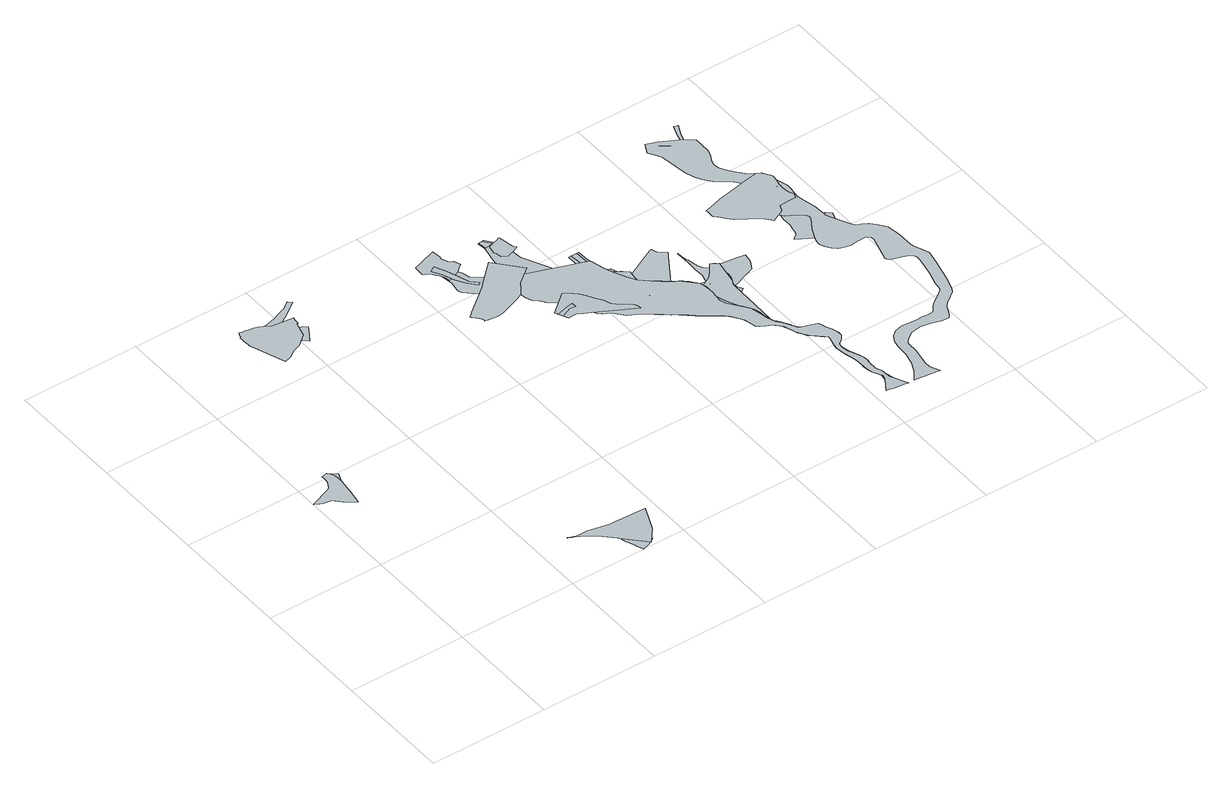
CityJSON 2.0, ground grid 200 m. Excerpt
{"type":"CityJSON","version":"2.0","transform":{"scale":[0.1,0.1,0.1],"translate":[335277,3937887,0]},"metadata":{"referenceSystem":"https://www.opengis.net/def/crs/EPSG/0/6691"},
"CityObjects":{
"object1":{"type":"GenericCityObject","attributes":{"prefecture":"14","disasterType":"2","areaType":"1","zoneNumber":"84978-1","zoneName":"牧馬沢-6","status":"0"},"geometry":[{"type":"MultiSurface","lod":"1","boundaries":[[[0,1,2,3,4,5,6,7,8,9,10,11,12,13,14,15,16,17,18,19,20,21]]]}]},
"object2":{"type":"GenericCityObject","attributes":{"prefecture":"14","disasterType":"2","areaType":"1","zoneNumber":"84978-2","zoneName":"牧馬沢-7","status":"0"},"geometry":[{"type":"MultiSurface","lod":"1","boundaries":[[[22,23,24,25,26,27,28,29,30,31,32,33,34,35,36,37,38,39,40,41,42,43,44,45]]]}]},
"object3":{"type":"GenericCityObject","attributes":{"prefecture":"14","disasterType":"2","areaType":"2","zoneNumber":"84978-1","zoneName":"牧馬沢-6","status":"0"},"geometry":[{"type":"MultiSurface","lod":"1","boundaries":[[[46,47,48,49,50]]]}]},
"object4":{"type":"GenericCityObject","attributes":{"prefecture":"14","disasterType":"2","areaType":"2","zoneNumber":"84978-2","zoneName":"牧馬沢-7","status":"0"},"geometry":[{"type":"MultiSurface","lod":"1","boundaries":[[[51,52,53,54,55]]]}]},
"object5":{"type":"GenericCityObject","attributes":{"prefecture":"14","disasterType":"1","areaType":"1","zoneNumber":"151-H25-66019","zoneName":"牧野19","status":"0"},"geometry":[{"type":"MultiSurface","lod":"1","boundaries":[[[56,57,58,59,60,61,62,63,64,65,66,67,68,69,70,71,72,73,74,75,76]]]}]},
"object6":{"type":"GenericCityObject","attributes":{"prefecture":"14","disasterType":"1","areaType":"1","zoneNumber":"151-H25-66019","zoneName":"牧野19","status":"0"},"geometry":[{"type":"MultiSurface","lod":"1","boundaries":[[[77,78,79,80,81,82,83,84,85,86,87,88,89,90]]]}]},
"object7":{"type":"GenericCityObject","attributes":{"prefecture":"14","disasterType":"1","areaType":"1","zoneNumber":"151-H25-66016","zoneName":"牧野16","status":"0"},"geometry":[{"type":"MultiSurface","lod":"1","boundaries":[[[91,92,93,94,95,96,97,98,99,100,101,102,103,104,105,106,107,108,109,110,111,112,113,114,115,116,117,118,119,120,121]]]}]},
"object8":{"type":"GenericCityObject","attributes":{"prefecture":"14","disasterType":"1","areaType":"1","zoneNumber":"151-H25-66016","zoneName":"牧野16","status":"0"},"geometry":[{"type":"MultiSurface","lod":"1","boundaries":[[[122,123,124,125,126,127,128,129,130,131,132,133,134,135]]]}]},
"object9":{"type":"GenericCityObject","attributes":{"prefecture":"14","disasterType":"1","areaType":"1","zoneNumber":"151-H25-66016","zoneName":"牧野16","status":"0"},"geometry":[{"type":"MultiSurface","lod":"1","boundaries":[[[136,137,138,139,140,141,142,143,144,145,146,147,148,149,150]]]}]},
"object10":{"type":"GenericCityObject","attributes":{"prefecture":"14","disasterType":"2","areaType":"2","zoneNumber":"84980-1","zoneName":"仏滅沢-2","status":"0"},"geometry":[{"type":"MultiSurface","lod":"1","boundaries":[[[151,152,153,154,155,156,157,158,159,160,161]]]}]},
"object11":{"type":"GenericCityObject","attributes":{"prefecture":"14","disasterType":"1","areaType":"1","zoneNumber":"151-H25-66017","zoneName":"牧野17","status":"0"},"geometry":[{"type":"MultiSurface","lod":"1","boundaries":[[[162,163,164,165,166,167,168,169,170,171,172,173,174,175,176,177,178,179,180,181,182,183,184,185,186,187,188]]]}]},
"object12":{"type":"GenericCityObject","attributes":{"prefecture":"14","disasterType":"1","areaType":"1","zoneNumber":"151-H25-66017","zoneName":"牧野17","status":"0"},"geometry":[{"type":"MultiSurface","lod":"1","boundaries":[[[189,190,191,192,193,194,195,196,197,198,199,200,201,202,203,204,205,206,207,208,209,210,211,212]]]}]},
"object13":{"type":"GenericCityObject","attributes":{"prefecture":"14","disasterType":"2","areaType":"2","zoneNumber":84979,"zoneName":"仏滅沢-1","status":"0"},"geometry":[{"type":"MultiSurface","lod":"1","boundaries":[[[213,214,215,216,217,218,219]]]}]},
"object14":{"type":"GenericCityObject","attributes":{"prefecture":"14","disasterType":"2","areaType":"1","zoneNumber":84979,"zoneName":"仏滅沢-1","status":"0"},"geometry":[{"type":"MultiSurface","lod":"1","boundaries":[[[220,221,222,223,224,225,226,227,228,229,230,231,232,233,234,235,236,237,238,239,240]]]}]},
"object15":{"type":"GenericCityObject","attributes":{"prefecture":"14","disasterType":"2","areaType":"2","zoneNumber":84057,"zoneName":"仏滅沢","status":"0"},"geometry":[{"type":"MultiSurface","lod":"1","boundaries":[[[241,242,243,244,245]]]}]},
"object16":{"type":"GenericCityObject","attributes":{"prefecture":"14","disasterType":"1","areaType":"1","zoneNumber":"151-H25-66017","zoneName":"牧野17","status":"0"},"geometry":[{"type":"MultiSurface","lod":"1","boundaries":[[[246,247,248,249,250,251,252,253,254,255,256,257,258,259,260,261,262,263,264,265,266,267,268,269]]]}]},
"object17":{"type":"GenericCityObject","attributes":{"prefecture":"14","disasterType":"2","areaType":"1","zoneNumber":"84980-1","zoneName":"仏滅沢-2","status":"0"},"geometry":[{"type":"MultiSurface","lod":"1","boundaries":[[[270,271,272,273,274,275,276,277,278,279,280,281,282,283,284,285,286,287,288,289,290,291,292,293,294,295,296,297,298,299,300,301,302,303,304,305,306,307,308,309,310,311,312,313,314,315,316,317,318,319,320,321,322,323,324,325,326,327,328,329,330,331,332,333,334,335,336,337,338,339,340,341,342,343,344,345,346,347,348,349,350,351,352,353,354,355,356,357,358,359,360,361,362,363,364,365,366,367,368,369,370,371,372,373,374,375,376,377,378,379,380,381,382,383,384,385,386,387,388,389,390,391,392,393,394,395,396,397]]]}]},
"object18":{"type":"GenericCityObject","attributes":{"prefecture":"14","disasterType":"2","areaType":"1","zoneNumber":"84980-2","zoneName":"仏滅沢-3","status":"0"},"geometry":[{"type":"MultiSurface","lod":"1","boundaries":[[[398,399,400,401,402,403,404,405,406,407,408,409,410,411,412,413,414,415,416,417,418,419,420,421,422,423]]]}]},
"object19":{"type":"GenericCityObject","attributes":{"prefecture":"14","disasterType":"1","areaType":"1","zoneNumber":"151-H25-66017","zoneName":"牧野17","status":"0"},"geometry":[{"type":"MultiSurface","lod":"1","boundaries":[[[424,425,426,427,428,429,430,431,432,433,434,435,436,437,438,439,440,441,442]]]}]},
"object20":{"type":"GenericCityObject","attributes":{"prefecture":"14","disasterType":"2","areaType":"1","zoneNumber":84057,"zoneName":"仏滅沢","status":"0"},"geometry":[{"type":"MultiSurface","lod":"1","boundaries":[[[443,444,445,446,447,448,449,450,451,452,453,454,455,456,457,458,459,460,461,462,463,464,465,466,467,468,469,470,471,472,473,474,475,476,477,478,479,480,481,482,483,484,485,486,487,488,489,490,491,492,493,494,495,496,497,498,499,500,501,502,503,504,505,506,507,508,509,510,511,512,513,514,515,516,517,518,519,520,521,522,523,524,525,526,527,528,529,530,531,532,533,534,535,536,537,538,539,540,541,542,543,544,545,546,547]]]}]},
"object21":{"type":"GenericCityObject","attributes":{"prefecture":"14","disasterType":"1","areaType":"1","zoneNumber":"151-H25-66017","zoneName":"牧野17","status":"0"},"geometry":[{"type":"MultiSurface","lod":"1","boundaries":[[[548,549,550,551,552,553,554,555,556,557,558,559,560,561,562,563]]]}]},
"object22":{"type":"GenericCityObject","attributes":{"prefecture":"14","disasterType":"2","areaType":"2","zoneNumber":84318,"zoneName":"仲沢","status":"0"},"geometry":[{"type":"MultiSurface","lod":"1","boundaries":[[[564,565,566,567,568,569,570,571,572,573,574,575,576,577,578,579,580]]]}]},
"object23":{"type":"GenericCityObject","attributes":{"prefecture":"14","disasterType":"2","areaType":"2","zoneNumber":"84980-2","zoneName":"仏滅沢-3","status":"0"},"geometry":[{"type":"MultiSurface","lod":"1","boundaries":[[[581,582,583,584,585]]]}]},
"object24":{"type":"GenericCityObject","attributes":{"prefecture":"14","disasterType":"1","areaType":"1","zoneNumber":"151-H25-66017","zoneName":"牧野17","status":"0"},"geometry":[{"type":"MultiSurface","lod":"1","boundaries":[[[586,587,588,589,590,591,592,593,594,595,596,597,598,599,600,601,602,603,604,605,606]]]}]},
"object25":{"type":"GenericCityObject","attributes":{"prefecture":"14","disasterType":"2","areaType":"1","zoneNumber":84318,"zoneName":"仲沢","status":"0"},"geometry":[{"type":"MultiSurface","lod":"1","boundaries":[[[607,608,609,610,611,612,613,614,615,616,617,618,619,620,621,622,623,624,625,626,627,628,629,630,631,632,633,634,635,636,637,638,639,640,641,642,643,644,645,646,647,648,649,650,651,652,653,654,655,656,657,658,659,660,661,662,663,664,665,666,667,668,669,670,671,672,673,674,675,676,677,678,679,680,681,682,683,684,685,686,687,688,689,690,691,692,693,694,695,696,697,698,699,700,701,702,703,704,705,706,707,708,709,710,711,712,713,714,715,716,717,718,719,720]]]}]},
"object26":{"type":"GenericCityObject","attributes":{"prefecture":"14","disasterType":"2","areaType":"1","zoneNumber":84981,"zoneName":"仏滅沢-4","status":"0"},"geometry":[{"type":"MultiSurface","lod":"1","boundaries":[[[721,722,723,724,725,726,727,728,729,730,731,732,733,734,735,736,737,738,739,740,741,742,743,744,745,746,747]]]}]},
"object27":{"type":"GenericCityObject","attributes":{"prefecture":"14","disasterType":"1","areaType":"1","zoneNumber":"151-H25-66017","zoneName":"牧野17","status":"0"},"geometry":[{"type":"MultiSurface","lod":"1","boundaries":[[[748,749,750,751,752,753,754,755,756,757,758,759,760,761,762]]]}]},
"object28":{"type":"GenericCityObject","attributes":{"prefecture":"14","disasterType":"1","areaType":"1","zoneNumber":"151-H25-66017","zoneName":"牧野17","status":"0"},"geometry":[{"type":"MultiSurface","lod":"1","boundaries":[[[763,764,765,766,767,768,769,770,771,772,773,774,775,776,777,778,779,780,781,782,783,784,785,786,787,788,789,790,791,792,793,794,795,796]]]}]},
"object29":{"type":"GenericCityObject","attributes":{"prefecture":"14","disasterType":"1","areaType":"1","zoneNumber":"151-H25-66017","zoneName":"牧野17","status":"0"},"geometry":[{"type":"MultiSurface","lod":"1","boundaries":[[[797,798,799,800,801,802,803,804,805,806,807,808,809,810,811,812,813,814,815,816,817,818,819,820,821,822,823,824]]]}]},
"object30":{"type":"GenericCityObject","attributes":{"prefecture":"14","disasterType":"2","areaType":"2","zoneNumber":84981,"zoneName":"仏滅沢-4","status":"0"},"geometry":[{"type":"MultiSurface","lod":"1","boundaries":[[[825,826,827,828,829]]]}]},
"object31":{"type":"GenericCityObject","attributes":{"prefecture":"14","disasterType":"1","areaType":"1","zoneNumber":"151-H25-66018","zoneName":"牧野18","status":"0"},"geometry":[{"type":"MultiSurface","lod":"1","boundaries":[[[830,831,832,833,834,835,836,837,838,839,840,841,842,843,844,845,846,847,848,849,850,851,852,853,854,855,856,857,858,859,860,861,862,863,864,865,866]]]}]},
"object32":{"type":"GenericCityObject","attributes":{"prefecture":"14","disasterType":"2","areaType":"1","zoneNumber":84982,"zoneName":"上棚坂沢-1","status":"0"},"geometry":[{"type":"MultiSurface","lod":"1","boundaries":[[[867,868,869,870,871,872,873,874,875,876,877,878,879,880,881,882,883,884,885,886,887,888,889,890,891,892,893,894,895,896,897,898,899,900,901,902,903,904,905,906,907,908,909,910,911,912,913,914,915,916,917,918,919,920,921,922,923,924,925,926,927,928,929,930,931,932,933,934,935,936,937,938,939,940,941,942,943,944,945,946,947,948,949,950,951,952,953,954,955,956,957,958,959,960,961,962,963,964,965,966,967,968,969,970,971,972,973,974,975,976,977,978,979,980,981,982,983,984,985,986,987,988,989,990,991,992,993,994,995,996,997,998,999,1000,1001,1002,1003,1004,1005]]]}]},
"object33":{"type":"GenericCityObject","attributes":{"prefecture":"14","disasterType":"2","areaType":"2","zoneNumber":84982,"zoneName":"上棚坂沢-1","status":"0"},"geometry":[{"type":"MultiSurface","lod":"1","boundaries":[[[1006,1007,1008,1009,1010,1011,1012]]]}]},
"object34":{"type":"GenericCityObject","attributes":{"prefecture":"14","disasterType":"1","areaType":"1","zoneNumber":"151-H25-66018","zoneName":"牧野18","status":"0"},"geometry":[{"type":"MultiSurface","lod":"1","boundaries":[[[1013,1014,1015,1016,1017,1018,1019,1020,1021,1022,1023,1024,1025,1026,1027,1028,1029,1030,1031,1032,1033,1034,1035,1036,1037,1038,1039,1040,1041,1042,1043,1044,1045,1046,1047,1048,1049,1050,1051,1052,1053]]]}]},
"object35":{"type":"GenericCityObject","attributes":{"prefecture":"14","disasterType":"2","areaType":"2","zoneNumber":84058,"zoneName":"上棚坂沢","status":"0"},"geometry":[{"type":"MultiSurface","lod":"1","boundaries":[[[1054,1055,1056,1057,1058,1059,1060,1061,1062,1063,1064,1065,1066,1067,1068,1069,1070,1071,1072,1073,1074]]]}]}
},
"vertices":[
[608,3576,0],[642,3804,0],[644,3867,0],[643,3930,0],[628,4002,0],[605,4053,0],[572,4086,0],[474,4059,0],[480,4019,0],[470,3941,0],[441,3876,0],[408,3811,0],[370,3783,0],[10,3643,0],[83,3607,0],[143,3585,0],[214,3571,0],[281,3553,0],[311,3527,0],[390,3440,0],[488,3372,0],[566,3311,0],
[550,3334,0],[568,3313,0],[604,3542,0],[639,3770,0],[644,3816,0],[653,3852,0],[698,3966,0],[703,3975,0],[608,4051,0],[597,4047,0],[494,4008,0],[486,3959,0],[469,3907,0],[450,3866,0],[426,3824,0],[378,3789,0],[10,3646,0],[87,3606,0],[161,3580,0],[223,3572,0],[284,3558,0],[315,3534,0],[393,3436,0],[530,3353,0],
[510,4069,0],[512,4028,0],[577,4046,0],[549,4079,0],[532,4075,0],
[624,4038,0],[607,4039,0],[664,3993,0],[672,4000,0],[652,4016,0],
[2607,838,0],[2544,866,0],[2543,860,0],[2544,858,0],[2600,829,0],[2633,812,0],[2704,776,0],[2762,750,0],[2928,635,0],[3127,423,0],[3149,399,0],[3469,58,0],[3658,292,0],[3840,714,0],[3385,731,0],[3340,733,0],[3231,737,0],[2867,815,0],[2741,813,0],[2661,814,0],[2636,825,0],
[3529,112,0],[3472,196,0],[3439,245,0],[3392,314,0],[3378,335,0],[3336,397,0],[3280,380,0],[3153,361,0],[3178,294,0],[3188,267,0],[3232,150,0],[3242,122,0],[3288,0,0],[3406,45,0],
[2229,7142,0],[1899,7181,0],[1878,7187,0],[1794,7234,0],[1776,7244,0],[1712,7280,0],[1635,7304,0],[1573,7307,0],[1491,7325,0],[1461,7331,0],[1393,7346,0],[1375,7299,0],[1371,7285,0],[1370,7280,0],[1370,7279,0],[1371,7261,0],[1368,7255,0],[1343,7254,0],[1347,7191,0],[1349,7154,0],[1358,7006,0],[1395,6905,0],[1408,6870,0],[1567,6439,0],[1671,6468,0],[1798,6550,0],[1936,6610,0],[2119,6760,0],[2191,7011,0],[2212,6999,0],[2222,7099,0],
[2201,6725,0],[2233,6776,0],[2249,6802,0],[2286,6861,0],[2208,6914,0],[2059,6990,0],[2023,6921,0],[2013,6902,0],[1998,6872,0],[1986,6850,0],[1952,6783,0],[2039,6667,0],[2119,6593,0],[2187,6702,0],
[1847,7023,0],[2116,7212,0],[2139,7228,0],[2426,7430,0],[2366,7481,0],[2234,7386,0],[2056,7322,0],[2028,7312,0],[1910,7269,0],[1782,7242,0],[1729,7230,0],[1684,7220,0],[1724,7101,0],[1765,6965,0],[1825,7007,0],
[4761,6282,0],[4703,6461,0],[4629,6647,0],[4546,6837,0],[4493,6808,0],[4453,6786,0],[4551,6618,0],[4616,6429,0],[4725,6250,0],[4830,6130,0],[4874,6167,0],
[4344,6786,0],[4393,6747,0],[4429,6712,0],[4467,6663,0],[4499,6620,0],[4530,6563,0],[4544,6521,0],[4548,6484,0],[4548,6465,0],[4621,6493,0],[4651,6504,0],[4758,6544,0],[4813,6592,0],[4840,6616,0],[4889,6657,0],[4843,6766,0],[4787,6801,0],[4740,6921,0],[4742,6971,0],[4725,7112,0],[4677,7097,0],[4630,7081,0],[4557,7058,0],[4484,7034,0],[4451,7022,0],[4317,6977,0],[4313,6809,0],
[5110,5550,0],[5197,5597,0],[5245,5668,0],[5278,5715,0],[5343,5811,0],[5614,6021,0],[5575,6062,0],[5450,6210,0],[5311,6368,0],[5243,6446,0],[4917,6134,0],[4841,6060,0],[4389,5699,0],[4354,5670,0],[4311,5637,0],[4326,5616,0],[4367,5562,0],[4418,5496,0],[4433,5462,0],[4424,5436,0],[4483,5428,0],[4524,5423,0],[4656,5406,0],[4764,5430,0],
[5411,4848,0],[5582,4924,0],[5682,4912,0],[5680,4997,0],[5581,4975,0],[5379,4922,0],[5392,4892,0],
[6420,4376,0],[6414,4402,0],[6408,4419,0],[6389,4443,0],[6363,4468,0],[6292,4522,0],[6240,4559,0],[6130,4658,0],[6079,4792,0],[6009,4906,0],[5941,5019,0],[5883,5107,0],[5822,5172,0],[5773,5208,0],[5698,5256,0],[5356,4976,0],[5447,4763,0],[5586,4773,0],[5687,4719,0],[5788,4664,0],[6421,4322,0],
[5376,6870,0],[5397,6732,0],[5543,6751,0],[5444,6879,0],[5405,6874,0],
[5615,6770,0],[5589,6761,0],[5549,6747,0],[5521,6736,0],[5455,6713,0],[5451,6675,0],[5452,6675,0],[5434,6574,0],[5439,6557,0],[5462,6495,0],[5471,6443,0],[5559,6391,0],[5645,6423,0],[5653,6426,0],[5688,6440,0],[5727,6457,0],[5743,6463,0],[5775,6478,0],[5741,6514,0],[5727,6585,0],[5706,6693,0],[5685,6789,0],[5685,6793,0],[5683,6795,0],
[8322,709,0],[8387,701,0],[8447,693,0],[8511,684,0],[8573,676,0],[8438,952,0],[8433,981,0],[8429,1023,0],[8427,1079,0],[8422,1126,0],[8406,1173,0],[8379,1225,0],[8382,1391,0],[8391,1447,0],[8390,1515,0],[8356,1607,0],[8278,1790,0],[8265,1892,0],[8272,1961,0],[8351,2020,0],[8415,2108,0],[8419,2153,0],[8409,2209,0],[8381,2301,0],[8340,2382,0],[8323,2454,0],[8297,2507,0],[8227,2544,0],[8018,2611,0],[7985,2658,0],[7938,2750,0],[7881,2847,0],[7823,2922,0],[7765,3065,0],[7748,3174,0],[7710,3360,0],[7481,3680,0],[7459,3731,0],[7447,3771,0],[7464,3877,0],[7473,3994,0],[7463,4118,0],[7451,4191,0],[7433,4247,0],[7270,4434,0],[7250,4450,0],[7127,4524,0],[6896,4714,0],[6748,4850,0],[6663,5003,0],[6560,5226,0],[6512,5339,0],[6479,5477,0],[6451,5599,0],[5336,5993,0],[5178,6081,0],[5154,6126,0],[5129,6142,0],[5086,6158,0],[4992,6217,0],[4957,6240,0],[4831,6342,0],[4789,6489,0],[4678,6665,0],[4570,6850,0],[4415,6766,0],[4509,6602,0],[4540,6401,0],[4513,6231,0],[4516,6188,0],[4537,6138,0],[4658,6029,0],[4729,5962,0],[4812,5910,0],[4950,5840,0],[5073,5761,0],[5142,5683,0],[5193,5597,0],[5216,5486,0],[5254,5387,0],[5332,5318,0],[5360,5284,0],[5390,5239,0],[5441,5196,0],[5498,5153,0],[5586,5099,0],[5594,5060,0],[5611,4895,0],[5641,4861,0],[5746,4777,0],[5847,4603,0],[5898,4552,0],[5950,4516,0],[6019,4480,0],[6162,4314,0],[6350,4217,0],[6524,4086,0],[6689,3935,0],[6818,3850,0],[6968,3711,0],[7142,3593,0],[7314,3447,0],[7367,3390,0],[7483,3216,0],[7525,3011,0],[7565,2968,0],[7650,2924,0],[7739,2887,0],[7857,2751,0],[7926,2560,0],[7980,2462,0],[8042,2369,0],[8194,2230,0],[8242,2183,0],[8243,2142,0],[8201,1987,0],[8191,1900,0],[8204,1765,0],[8256,1567,0],[8266,1419,0],[8276,1279,0],[8296,1184,0],[8332,1094,0],[8372,1025,0],[8364,985,0],[8343,931,0],[8213,736,0],[8257,727,0],
[6108,4425,0],[6154,4360,0],[6204,4293,0],[6352,4210,0],[6417,4161,0],[6496,4102,0],[6622,4007,0],[6641,4144,0],[6674,4373,0],[6708,4601,0],[6741,4830,0],[6769,5024,0],[6776,5057,0],[6593,5201,0],[6561,5188,0],[6449,5060,0],[6397,5001,0],[6382,4969,0],[6366,4907,0],[6356,4882,0],[6324,4829,0],[6298,4804,0],[5884,4635,0],[5939,4575,0],[6012,4508,0],[6062,4471,0],
[6576,4265,0],[6612,4311,0],[6647,4376,0],[6655,4391,0],[6694,4464,0],[6572,4514,0],[6483,4567,0],[6340,4631,0],[6263,4683,0],[6224,4619,0],[6211,4598,0],[6192,4566,0],[6179,4545,0],[6140,4481,0],[6189,4331,0],[6328,4257,0],[6409,4235,0],[6476,4136,0],[6558,4242,0],
[8549,689,0],[8445,907,0],[8428,1010,0],[8421,1122,0],[8386,1213,0],[8372,1268,0],[8378,1377,0],[8388,1486,0],[8363,1595,0],[8283,1777,0],[8265,1886,0],[8267,1948,0],[8340,2042,0],[8405,2097,0],[8387,2224,0],[8346,2369,0],[8313,2421,0],[8277,2462,0],[8210,2510,0],[8088,2556,0],[8022,2607,0],[7930,2775,0],[7881,2856,0],[7810,2952,0],[7769,3130,0],[7762,3205,0],[7727,3335,0],[7626,3488,0],[7475,3685,0],[7438,3770,0],[7430,3867,0],[7451,3960,0],[7468,4080,0],[7452,4193,0],[7412,4274,0],[7318,4398,0],[7260,4445,0],[7132,4524,0],[7028,4624,0],[6933,4692,0],[6413,4825,0],[6372,4872,0],[6320,4944,0],[5683,6262,0],[5671,6353,0],[5670,6505,0],[5600,6697,0],[5568,6754,0],[5480,6884,0],[5362,6869,0],[5386,6731,0],[5370,6668,0],[5328,6460,0],[5324,6391,0],[5333,6291,0],[5327,6200,0],[5308,6089,0],[5107,5793,0],[5184,5703,0],[5231,5492,0],[5281,5424,0],[5425,5265,0],[5562,5120,0],[5594,5065,0],[5639,4890,0],[5697,4830,0],[5757,4750,0],[5888,4601,0],[5970,4534,0],[6052,4480,0],[6117,4409,0],[6177,4321,0],[6271,4281,0],[6360,4219,0],[6505,4085,0],[6696,3928,0],[6838,3833,0],[6974,3701,0],[7151,3578,0],[7275,3490,0],[7374,3379,0],[7489,3203,0],[7514,3114,0],[7530,2998,0],[7641,2924,0],[7750,2879,0],[7803,2833,0],[7863,2738,0],[7935,2525,0],[8053,2361,0],[8196,2213,0],[8246,2189,0],[8271,2155,0],[8243,2101,0],[8212,2042,0],[8196,1974,0],[8193,1914,0],[8209,1752,0],[8258,1553,0],[8265,1405,0],[8303,1172,0],[8371,1011,0],[8345,918,0],[8223,743,0],[8369,713,0],
[6343,4916,0],[6513,4930,0],[6555,4934,0],[6713,4947,0],[6697,4997,0],[6585,5273,0],[6400,5386,0],[6351,5335,0],[6326,5309,0],[6292,5272,0],[6269,5248,0],[6223,5200,0],[6286,5131,0],[6271,5023,0],[6244,4907,0],[6298,4912,0],
[6760,4775,0],[6627,4919,0],[6557,5087,0],[6491,5278,0],[6424,5458,0],[6396,5647,0],[6388,5843,0],[6355,5844,0],[6295,5845,0],[6310,5640,0],[6353,5438,0],[6432,5249,0],[6478,5060,0],[6561,4869,0],[6711,4732,0],[6780,4659,0],[6854,4726,0],
[6654,5153,0],[6603,5155,0],[6677,5097,0],[6693,5122,0],[6672,5139,0],
[7101,4508,0],[7418,4996,0],[7445,5037,0],[7473,5080,0],[7354,5161,0],[7332,5241,0],[7323,5254,0],[7321,5261,0],[7315,5277,0],[7268,5254,0],[7225,5232,0],[6749,4995,0],[6592,4930,0],[6555,4914,0],[6131,4737,0],[6267,4495,0],[6465,4350,0],[6584,4316,0],[6663,4262,0],[6828,4090,0],[7084,4483,0],
[8393,709,0],[8469,708,0],[8549,690,0],[8472,853,0],[8452,956,0],[8416,1138,0],[8363,1258,0],[8360,1311,0],[8367,1333,0],[8365,1349,0],[8391,1421,0],[8390,1464,0],[8385,1507,0],[8300,1734,0],[8257,1864,0],[8260,1921,0],[8292,2001,0],[8356,2048,0],[8393,2106,0],[8420,2170,0],[8407,2213,0],[8367,2325,0],[8303,2462,0],[8258,2504,0],[8069,2586,0],[8018,2625,0],[7989,2648,0],[7951,2735,0],[7842,2914,0],[7802,2955,0],[7775,2998,0],[7769,3076,0],[7757,3177,0],[7727,3283,0],[7700,3376,0],[7660,3442,0],[7598,3527,0],[7522,3672,0],[7480,3785,0],[7440,3926,0],[7440,3951,0],[7458,4038,0],[7471,4111,0],[7469,4156,0],[7455,4200,0],[7437,4245,0],[7336,4376,0],[7274,4434,0],[7223,4473,0],[7138,4523,0],[7114,4555,0],[7058,4628,0],[6978,4704,0],[6895,4763,0],[6809,4818,0],[6742,4860,0],[6719,4884,0],[6681,4960,0],[6631,5113,0],[6559,5230,0],[6530,5296,0],[6493,5384,0],[6471,5470,0],[6441,5651,0],[6428,5843,0],[6249,5846,0],[6250,5635,0],[6304,5424,0],[6339,5318,0],[6418,5170,0],[6428,5137,0],[6437,5045,0],[6444,4998,0],[6313,4255,0],[6600,4042,0],[6696,3940,0],[6963,3707,0],[7156,3567,0],[7296,3465,0],[7350,3425,0],[7400,3344,0],[7467,3245,0],[7521,3055,0],[7545,3029,0],[7599,2975,0],[7701,2914,0],[7834,2790,0],[7884,2684,0],[7967,2483,0],[8012,2395,0],[8035,2373,0],[8100,2334,0],[8160,2276,0],[8229,2225,0],[8254,2160,0],[8256,2126,0],[8209,1989,0],[8191,1955,0],[8186,1917,0],[8197,1819,0],[8222,1708,0],[8264,1546,0],[8264,1405,0],[8255,1342,0],[8273,1254,0],[8283,1216,0],[8330,1133,0],[8362,1071,0],[8357,1023,0],[8348,962,0],[8325,903,0],[8305,860,0],[8224,744,0],[8307,718,0],
[7505,3159,0],[7515,3104,0],[7594,2997,0],[7669,2933,0],[7698,2902,0],[7766,2866,0],[7790,2844,0],[7813,3916,0],[7818,3954,0],[7854,4019,0],[7893,4230,0],[7928,4442,0],[7812,4512,0],[7693,4350,0],[7616,4272,0],[7570,4247,0],[7205,4045,0],[7211,3999,0],[7208,3942,0],[6958,3803,0],[7114,3709,0],[7210,3647,0],[7250,3613,0],[7289,3571,0],[7352,3441,0],[7421,3315,0],[7498,3210,0],
[7521,3741,0],[7659,3858,0],[7689,3883,0],[7736,3923,0],[7642,4033,0],[7553,4146,0],[7496,4105,0],[7471,4088,0],[7377,4021,0],[7335,3973,0],[7314,3949,0],[7171,3786,0],[7229,3708,0],[7322,3573,0],[7490,3715,0],
[7879,3781,0],[7831,3864,0],[7817,3924,0],[7819,3962,0],[7836,3996,0],[7874,4058,0],[7888,4109,0],[7891,4158,0],[7888,4226,0],[7893,4309,0],[7896,4329,0],[7824,4385,0],[7789,4413,0],[7688,4493,0],[7642,4579,0],[7603,4768,0],[7594,4800,0],[7582,4871,0],[7578,4895,0],[7576,4909,0],[7571,4970,0],[7570,4971,0],[7569,4972,0],[7570,4970,0],[7566,4969,0],[7571,4938,0],[7573,4910,0],[7575,4872,0],[7582,4723,0],[7568,4540,0],[7576,4376,0],[7546,4263,0],[7539,3629,0],[7691,3668,0],
[7383,4138,0],[7374,3960,0],[7377,3841,0],[7725,3897,0],[7749,3901,0],[7884,3923,0],[8061,3991,0],[8140,4021,0],[8154,4026,0],[8157,4029,0],[8239,4062,0],[8318,4202,0],[8334,4273,0],[8343,4368,0],[8281,4376,0],[8244,4381,0],[7860,4431,0],[7825,4436,0],[7758,4445,0],[7739,4421,0],[7694,4354,0],[7640,4279,0],[7616,4258,0],[7584,4240,0],[7544,4227,0],[7434,4247,0],[7318,4274,0],[7316,4172,0],
[7854,4487,0],[7738,4323,0],[7824,4271,0],[7890,4465,0],[7877,4473,0],
[8477,5329,0],[8481,5325,0],[8524,5272,0],[8609,5175,0],[8677,5095,0],[9025,4867,0],[9134,4725,0],[9198,4757,0],[9223,4770,0],[9259,4788,0],[9292,4805,0],[9348,4833,0],[9397,4945,0],[9683,4955,0],[9693,4955,0],[9719,5035,0],[9716,5038,0],[9685,5094,0],[9669,5148,0],[9666,5236,0],[9671,5313,0],[9682,5387,0],[9692,5420,0],[9708,5534,0],[9684,5579,0],[9620,5662,0],[9546,5726,0],[9545,5727,0],[9265,5674,0],[9233,5668,0],[8788,5583,0],[8565,5514,0],[8532,5504,0],[8469,5485,0],[8475,5472,0],[8474,5420,0],[8471,5342,0],
[9033,788,0],[9031,902,0],[9046,978,0],[9080,1176,0],[9089,1377,0],[9104,1414,0],[9159,1466,0],[9274,1544,0],[9458,1575,0],[9627,1540,0],[9771,1494,0],[9898,1487,0],[9925,1514,0],[9960,1571,0],[10027,1707,0],[10077,1763,0],[10129,1803,0],[10280,1918,0],[10319,1980,0],[10387,2188,0],[10432,2376,0],[10484,2569,0],[10527,2817,0],[10452,3010,0],[10422,3092,0],[10419,3207,0],[10415,3412,0],[10384,3619,0],[10385,3633,0],[10370,3658,0],[10330,3716,0],[10283,3778,0],[10202,3858,0],[10115,3907,0],[10058,3925,0],[10014,3965,0],[9992,3998,0],[9828,4334,0],[9809,4387,0],[9807,4425,0],[9801,4630,0],[9743,4842,0],[9727,4939,0],[9737,5046,0],[9753,5142,0],[9757,5232,0],[9697,5427,0],[9648,5613,0],[9618,5687,0],[9437,5784,0],[9298,5958,0],[9251,6018,0],[9178,6142,0],[9161,6235,0],[9168,6273,0],[9194,6354,0],[9246,6446,0],[9280,6546,0],[9286,6837,0],[9087,6981,0],[9027,7017,0],[8812,7123,0],[8627,7202,0],[8535,7027,0],[8659,6832,0],[8695,6557,0],[8726,6358,0],[8777,6198,0],[8832,6082,0],[8933,5955,0],[9021,5891,0],[9177,5762,0],[9255,5659,0],[9267,5589,0],[9268,5388,0],[9258,5270,0],[9248,5201,0],[9220,5127,0],[9188,5053,0],[9176,5013,0],[9174,4952,0],[9188,4910,0],[9230,4827,0],[9318,4715,0],[9397,4673,0],[9486,4622,0],[9543,4577,0],[9582,4537,0],[9601,4492,0],[9590,4440,0],[9473,4247,0],[9377,4053,0],[9359,3992,0],[9355,3910,0],[9384,3827,0],[9449,3737,0],[9517,3678,0],[9615,3642,0],[9720,3626,0],[9826,3640,0],[9867,3637,0],[9967,3641,0],[10023,3616,0],[10047,3584,0],[10057,3522,0],[9993,3309,0],[9933,3088,0],[9947,3066,0],[9983,3036,0],[10083,3000,0],[10225,2954,0],[10307,2900,0],[10334,2845,0],[10331,2777,0],[10303,2620,0],[10258,2425,0],[10201,2228,0],[10178,2083,0],[10162,2053,0],[10053,1971,0],[9911,1873,0],[9862,1814,0],[9802,1733,0],[9775,1722,0],[9689,1715,0],[9597,1736,0],[9536,1728,0],[9455,1729,0],[9238,1745,0],[9104,1705,0],[9016,1638,0],[8955,1532,0],[8933,1401,0],[8918,1201,0],[8873,1005,0],[8792,828,0],[8675,680,0],[8967,642,0],[9107,619,0],
[8555,7064,0],[8733,6974,0],[8821,6901,0],[8903,6947,0],[8771,7045,0],[8596,7141,0],[8579,7110,0],
[9555,5330,0],[9528,5341,0],[9478,5359,0],[9447,5370,0],[9384,5393,0],[9339,5273,0],[9336,5196,0],[9359,5115,0],[9373,5069,0],[9373,5068,0],[9341,4969,0],[9293,4824,0],[9292,4823,0],[9262,4649,0],[9263,4603,0],[9266,4514,0],[9262,4476,0],[9223,4323,0],[9209,4285,0],[9127,4220,0],[9191,4181,0],[9213,4169,0],[9391,4061,0],[9420,4044,0],[9614,3927,0],[9690,4018,0],[9833,4099,0],[9915,4366,0],[9837,4431,0],[9587,4607,0],[9597,4633,0],[9597,4634,0],[9613,4780,0],[9613,4781,0],[9636,4914,0],[9677,5068,0],[9677,5069,0],[9671,5223,0],[9614,5260,0],[9610,5259,0],[9621,5306,0],
[9075,6318,0],[9059,6387,0],[9134,6479,0],[9155,6558,0],[9134,6686,0],[9115,6883,0],[9172,7065,0],[9262,7244,0],[9243,7253,0],[9200,7273,0],[9122,7089,0],[9080,6882,0],[9082,6678,0],[9098,6560,0],[9089,6504,0],[9008,6399,0],[9034,6309,0],[9067,6226,0],[9059,6173,0],[9109,6154,0],[9105,6236,0]
]}
